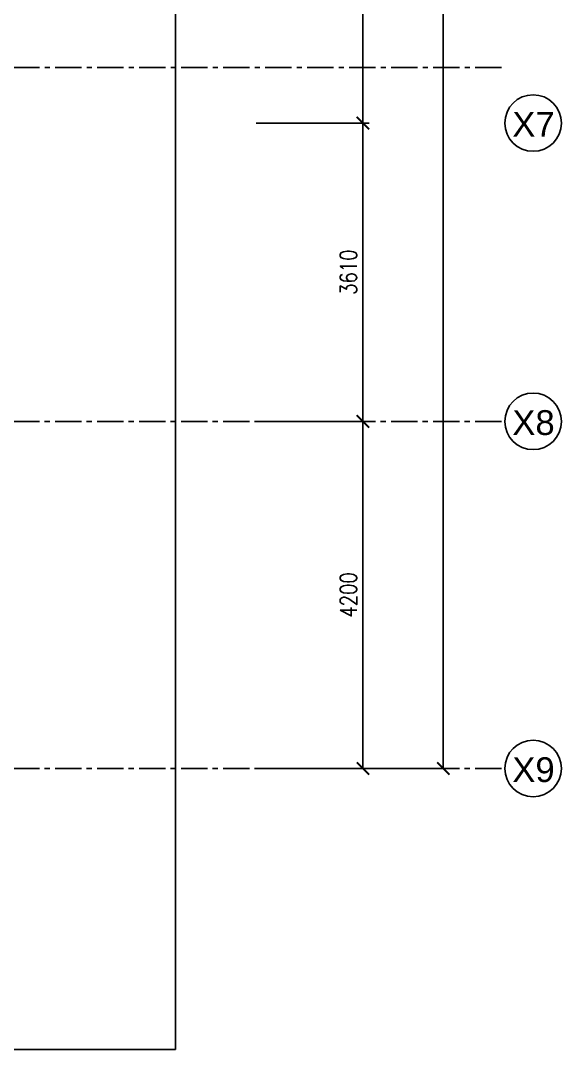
# Model space of a CAD drawing. Header units: millimetres. Extents: x -1288794 to 2153086, y -2701644 to -1335282.
# Drawn here: x 876792 to 883334, y -1512569 to -1500119 of the extents above; entities that cross this region are included whole.
import ezdxf
from ezdxf.enums import TextEntityAlignment as Align

# ---------------------------------------------------------------- set-up
doc = ezdxf.new("R2010")
doc.units = ezdxf.units.MM
doc.header["$LTSCALE"] = 100
doc.header["$PDMODE"] = 34
doc.linetypes.add('CENTER', pattern=[50.8, 31.75, -6.35, 6.35, -6.35])
for name, color, linetype in [('A-ANNO-DIMS', 1, 'Continuous'), ('A-ANNO-SYMB', 33, 'Continuous'), ('A-ANNO-TEXT', 8, 'Continuous'), ('A-AREA', 8, 'CENTER'), ('A-GRID', 253, 'CENTER')]:
    doc.layers.add(name, color=color, linetype=linetype)
doc.styles.add('ROMANS', font='romans.shx', dxfattribs={"width": 0.8})
doc.styles.add('SANSSERIF', font='sas_____.pfb')
doc.dimstyles.new('100 of DIM2', dxfattribs={"dimscale": 0, "dimtxt": 200, "dimasz": 150, "dimexe": 75, "dimexo": 200, "dimgap": 75, "dimtad": 1, "dimdec": 0, "dimrnd": 5, "dimzin": 0, "dimdsep": 46, "dimtxsty": 'ROMANS', "dimblk": 'ARCHTICK', "dimcen": 100, "dimclrd": 94, "dimclre": 94, "dimclrt": 2, "dimadec": 0, "dimazin": 0, "dimtfac": 1, "dimtdec": 0, "dimtofl": 0, "dimtmove": 2, "dimatfit": 3, "dimldrblk": 'OPEN90', "dimfxl": 75, "dimtolj": 1, "dimtzin": 0, "dimarcsym": 0})

# ---------------------------------------------------------------- blocks, each defined once
blk = doc.blocks.new('_ArchTick')
at = {"color": 0, "linetype": 'ByBlock', "const_width": 0.15}
blk.add_lwpolyline([(-0.5, -0.5), (0.5, 0.5)], dxfattribs=at)
blk = doc.blocks.new('*D526')
at = {"layer": 'A-ANNO-DIMS', "color": 94, "lineweight": -2, "ltscale": 3, "transparency": 16777216}
for p, q in [((879750, -1473969), (881980, -1473969)), ((881905, -1473969), (881905, -1509169)), ((879750, -1509169), (881980, -1509169))]:
    blk.add_line(p, q, dxfattribs=at)
at = {"layer": 'Defpoints', "color": 0, "ltscale": 3, "transparency": 16777216}
for p in [(879550, -1473969), (879550, -1509169), (881905, -1509169)]:
    blk.add_point(p, dxfattribs=at)
at = {"layer": 'A-ANNO-DIMS', "color": 94, "lineweight": -2, "ltscale": 3, "transparency": 16777216, "xscale": 150, "yscale": 150, "zscale": 150}
for p, rotation in [((881905, -1473969), 90), ((881905, -1509169), 270)]:
    blk.add_blockref('_ArchTick', p, dxfattribs=dict(at, rotation=rotation))
at = {"layer": 'A-ANNO-DIMS', "color": 2, "ltscale": 3, "transparency": 16777216, "insert": (881730, -1491569), "char_height": 200, "attachment_point": 5, "rotation": 90, "style": 'ROMANS'}
blk.add_mtext('\\A1;35200', dxfattribs=at)
blk = doc.blocks.new('_Open90')
at = {"color": 0, "linetype": 'ByBlock', "lineweight": -2}
for p, q in [((0, 0), (-1, 0)), ((-0.5, 0.5), (0, 0)), ((0, 0), (-0.5, -0.5))]:
    blk.add_line(p, q, dxfattribs=at)
blk = doc.blocks.new('*D532')
at = {"layer": 'A-ANNO-DIMS', "color": 94, "lineweight": -2, "ltscale": 3, "transparency": 16777216}
for p, q in [((879641, -1495369), (881008, -1495369)), ((880933, -1495369), (880933, -1501359)), ((879641, -1501359), (881008, -1501359))]:
    blk.add_line(p, q, dxfattribs=at)
at = {"layer": 'Defpoints', "color": 0, "ltscale": 3, "transparency": 16777216}
for p in [(879441, -1495369), (879441, -1501359), (880933, -1501359)]:
    blk.add_point(p, dxfattribs=at)
at = {"layer": 'A-ANNO-DIMS', "color": 94, "lineweight": -2, "ltscale": 3, "transparency": 16777216, "xscale": 150, "yscale": 150, "zscale": 150}
for p, rotation in [((880933, -1495369), 90), ((880933, -1501359), 270)]:
    blk.add_blockref('_ArchTick', p, dxfattribs=dict(at, rotation=rotation))
at = {"layer": 'A-ANNO-DIMS', "color": 2, "ltscale": 3, "transparency": 16777216, "insert": (880758, -1498364), "char_height": 200, "attachment_point": 5, "rotation": 90, "style": 'ROMANS'}
blk.add_mtext('\\A1;5990', dxfattribs=at)
blk = doc.blocks.new('*D533')
at = {"layer": 'A-ANNO-DIMS', "color": 94, "lineweight": -2, "ltscale": 3, "transparency": 16777216}
for p, q in [((879641, -1501359), (881008, -1501359)), ((880933, -1501359), (880933, -1504969)), ((879641, -1504969), (881008, -1504969))]:
    blk.add_line(p, q, dxfattribs=at)
at = {"layer": 'Defpoints', "color": 0, "ltscale": 3, "transparency": 16777216}
for p in [(879441, -1501359), (879441, -1504969), (880933, -1504969)]:
    blk.add_point(p, dxfattribs=at)
at = {"layer": 'A-ANNO-DIMS', "color": 94, "lineweight": -2, "ltscale": 3, "transparency": 16777216, "xscale": 150, "yscale": 150, "zscale": 150}
for p, rotation in [((880933, -1501359), 90), ((880933, -1504969), 270)]:
    blk.add_blockref('_ArchTick', p, dxfattribs=dict(at, rotation=rotation))
at = {"layer": 'A-ANNO-DIMS', "color": 2, "ltscale": 3, "transparency": 16777216, "insert": (880758, -1503164), "char_height": 200, "attachment_point": 5, "rotation": 90, "style": 'ROMANS'}
blk.add_mtext('\\A1;3610', dxfattribs=at)
blk = doc.blocks.new('*D534')
at = {"layer": 'A-ANNO-DIMS', "color": 94, "lineweight": -2, "ltscale": 3, "transparency": 16777216}
for p, q in [((879641, -1504969), (881008, -1504969)), ((880933, -1504969), (880933, -1509169)), ((879641, -1509169), (881008, -1509169))]:
    blk.add_line(p, q, dxfattribs=at)
at = {"layer": 'Defpoints', "color": 0, "ltscale": 3, "transparency": 16777216}
for p in [(879441, -1504969), (879441, -1509169), (880933, -1509169)]:
    blk.add_point(p, dxfattribs=at)
at = {"layer": 'A-ANNO-DIMS', "color": 94, "lineweight": -2, "ltscale": 3, "transparency": 16777216, "xscale": 150, "yscale": 150, "zscale": 150}
for p, rotation in [((880933, -1504969), 90), ((880933, -1509169), 270)]:
    blk.add_blockref('_ArchTick', p, dxfattribs=dict(at, rotation=rotation))
at = {"layer": 'A-ANNO-DIMS', "color": 2, "ltscale": 3, "transparency": 16777216, "insert": (880758, -1507069), "char_height": 200, "attachment_point": 5, "rotation": 90, "style": 'ROMANS'}
blk.add_mtext('\\A1;4200', dxfattribs=at)

msp = doc.modelspace()

# ---------------------------------------------------------------- linework, layer by layer
at = {"layer": 'A-ANNO-SYMB', "ltscale": 3}
for centre in [(882991.4, -1501358.6), (882991.4, -1504968.6), (882991.4, -1509168.6)]:
    msp.add_circle(centre, 342.2, dxfattribs=at)
at = {"layer": 'A-AREA', "ltscale": 15}
for q in [(878666.9, -1469568.6), (843566.9, -1512568.6)]:
    msp.add_line((878666.9, -1512568.6), q, dxfattribs=at)
at = {"layer": 'A-GRID', "ltscale": 0.1}
for p, q in [((839111.1, -1500687.6), (882650.7, -1500687.6)), ((839109.7, -1504968.6), (882649.2, -1504968.6)), ((839109.7, -1509168.6), (882649.2, -1509168.6))]:
    msp.add_line(p, q, dxfattribs=at)

# ---------------------------------------------------------------- texts
at = {"layer": 'A-ANNO-TEXT', "style": 'SANSSERIF'}
for s, p in [('X7', (882996, -1501523.2)), ('X8', (882996, -1505133.2)), ('X9', (882996, -1509333.2))]:
    msp.add_text(s, height=300, dxfattribs=at).set_placement(p, align=Align.CENTER)

# ---------------------------------------------------------------- dimensions: what is measured, and where the dimension line sits
at = {"layer": 'A-ANNO-DIMS', "ltscale": 3}
for base, p1, p2, picture, middle in [((881905, -1509168.6), (879549.9, -1473968.6), (879549.9, -1509168.6), '*D526', (881730, -1491568.6)), ((880932.5, -1501358.6), (879441, -1495368.6), (879441, -1501358.6), '*D532', (880757.5, -1498363.6)), ((880932.5, -1504968.6), (879441, -1501358.6), (879441, -1504968.6), '*D533', (880757.5, -1503163.6)), ((880932.5, -1509168.6), (879441, -1504968.6), (879441, -1509168.6), '*D534', (880757.5, -1507068.6))]:
    dim = msp.add_linear_dim(base=base, p1=p1, p2=p2, angle=90, dimstyle='100 of DIM2', override={"dimscale": 1}, dxfattribs=at)
    dim.commit()
    dim.dimension.update_dxf_attribs({"geometry": picture, "text_midpoint": middle})

doc.saveas('drawing.dxf')
